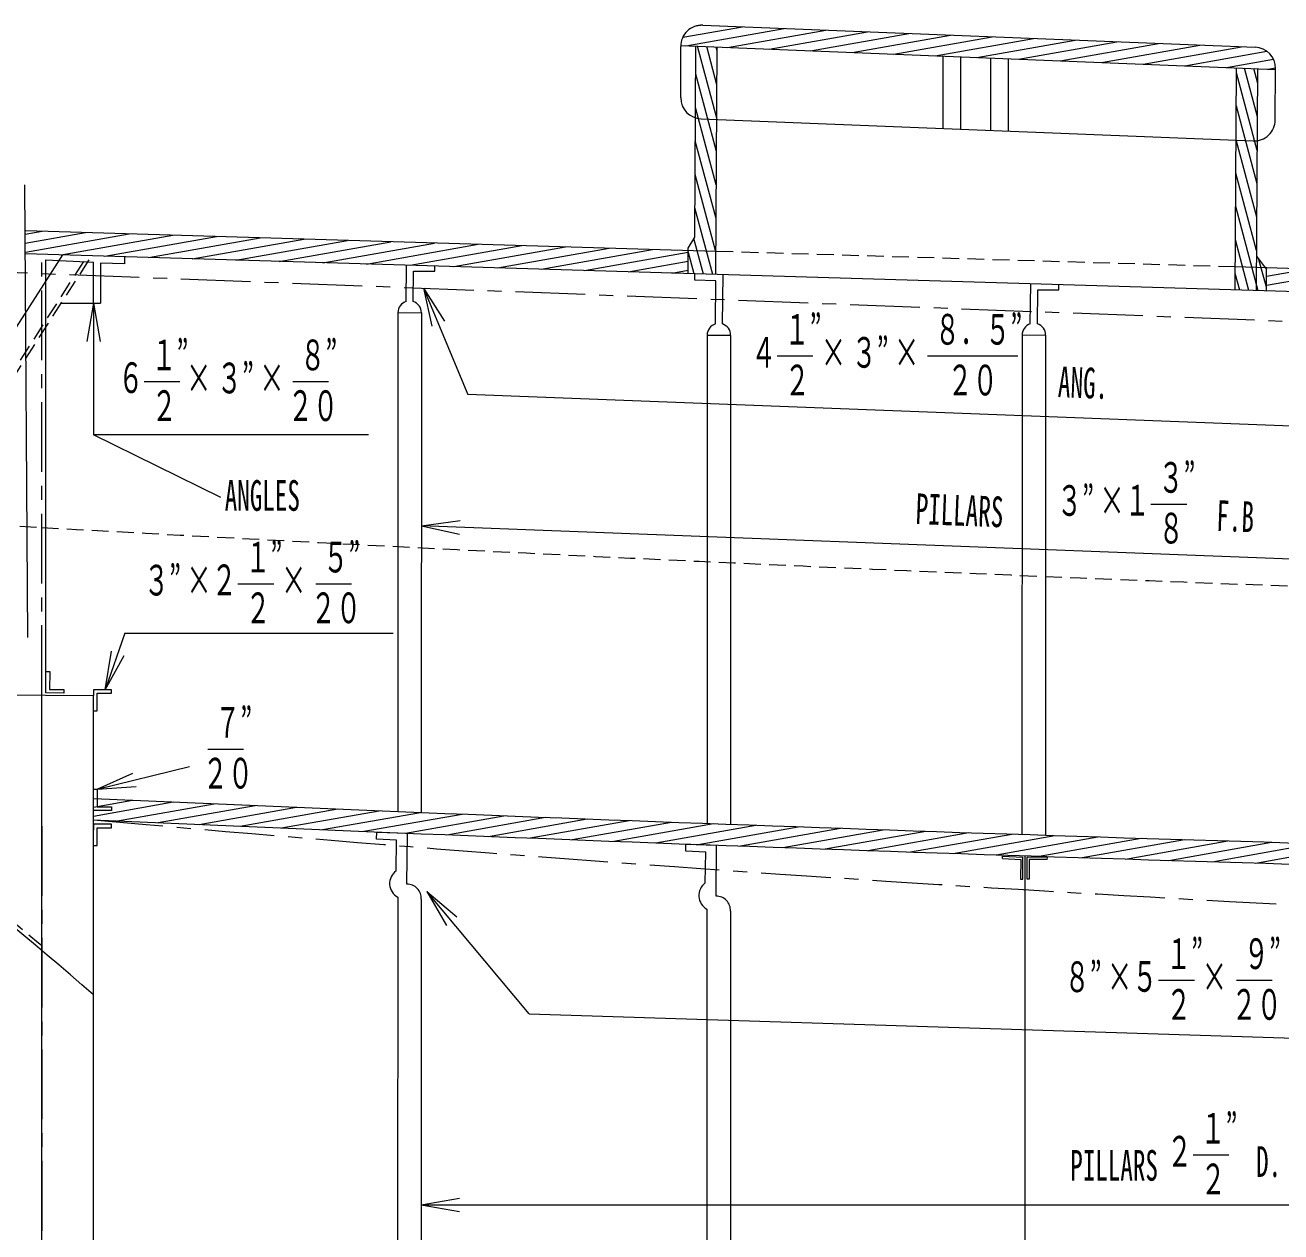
# Model space of a CAD drawing. Units: millimetres, scale not verified. Extents: x -28536 to 28536, y -20184 to 20184.
# Drawn here: x -20279 to -15778, y 4965 to 9289 of the extents above; entities that cross this region are included whole.
import ezdxf
from ezdxf.enums import TextEntityAlignment as Align

# ---------------------------------------------------------------- set-up
doc = ezdxf.new("R2010")
doc.units = ezdxf.units.MM
doc.header["$LTSCALE"] = 50
doc.linetypes.add('CHAIN1', pattern=[8, 5, -1, 1, -1])
doc.linetypes.add('DASHED1', pattern=[1.8, 1.2, -0.6])
for name, color, linetype, lineweight in [('0-0_0', 3, 'Continuous', 18), ('0-1_芯', 4, 'CHAIN1', 18), ('0-2_寸法', 2, 'Continuous', 18)]:
    doc.layers.add(name, color=color, linetype=linetype, lineweight=lineweight)
doc.styles.add('ＭＳ ゴシック', font='')
doc.styles.get('ＭＳ ゴシック').set_extended_font_data('MS Gothic')

msp = doc.modelspace()

# ---------------------------------------------------------------- linework, layer by layer
at = {"layer": '0-0_0'}
for p, q in [((-17921.88, 9245.35), (-17707.26, 9283.2)), ((-17910.71, 9215.08), (-17558.26, 9277.23)), ((-17873.86, 9286.06), (-17858.46, 9288.77)), ((-17849.95, 9288.91), (-15870.38, 9209.64)), ((-17761.71, 9209.11), (-17409.26, 9271.26)), ((-17612.71, 9203.15), (-17260.25, 9265.3)), ((-17463.71, 9197.18), (-17111.25, 9259.33)), ((-17314.7, 9191.21), (-16962.25, 9253.36)), ((-17165.7, 9185.25), (-16813.24, 9247.4)), ((-17016.7, 9179.28), (-16664.24, 9241.43)), ((-16867.7, 9173.32), (-16515.24, 9235.46)), ((-16718.69, 9167.35), (-16366.24, 9229.5)), ((-17929.2, 9215.82), (-15797.25, 9130.45)), ((-17929.2, 9029.17), (-17929.2, 9212.77)), ((-17800.04, 8955.64), (-17869.11, 9213.42)), ((-17799.26, 9075.38), (-17835.89, 9212.08)), ((-17803.71, 8395.55), (-17798.37, 9210.58)), ((-17798.47, 9195.13), (-17802.66, 9210.75)), ((-16569.69, 9161.38), (-16217.23, 9223.53)), ((-16420.69, 9155.42), (-16068.23, 9217.56)), ((-16271.68, 9149.45), (-15919.23, 9211.6)), ((-16122.68, 9143.48), (-15828.84, 9195.29)), ((-16989.51, 9178.19), (-16989.51, 8918.33)), ((-16926.01, 9175.65), (-16926.01, 8915.79)), ((-16818.84, 9171.36), (-16818.84, 8911.5)), ((-16755.34, 9168.82), (-16755.34, 8908.95)), ((-15973.68, 9137.52), (-15805.1, 9167.24)), ((-15824.68, 9131.55), (-15797.28, 9136.38)), ((-17800.83, 8835.89), (-17875.21, 9113.5)), ((-15942.12, 8339.86), (-15936.91, 9136.04)), ((-15862.65, 8840.19), (-15937.03, 9117.8)), ((-15861.86, 8959.94), (-15908.75, 9134.92)), ((-15861.08, 9079.69), (-15875.52, 9133.59)), ((-15865.94, 8337.58), (-15860.73, 9132.99)), ((-15798.43, 8949.45), (-15797.23, 9133)), ((-17801.61, 8716.15), (-17875.99, 8993.75)), ((-15863.43, 8720.45), (-15937.81, 8998.05)), ((-17856.05, 8953.03), (-15877.68, 8873.81)), ((-17802.39, 8596.4), (-17876.78, 8874)), ((-15864.21, 8600.7), (-15938.6, 8878.31)), ((-17803.18, 8476.65), (-17877.56, 8754.26)), ((-15865, 8480.95), (-15939.38, 8758.56)), ((-20268.57, 7095.18), (-20279.33, 8716.73)), ((-17814.4, 8395.87), (-17878.35, 8634.51)), ((-15859.4, 8337.38), (-15940.17, 8638.81)), ((-17803.17, 8478.06), (-20276.44, 8552.05)), ((-20278.16, 8539.72), (-20218.1, 8550.31)), ((-20277.95, 8507.52), (-20061.79, 8545.63)), ((-20277.73, 8475.31), (-19905.47, 8540.95)), ((-20149.27, 8465.73), (-19749.15, 8536.28)), ((-19992.95, 8461.05), (-19592.83, 8531.6)), ((-19836.63, 8456.37), (-19436.51, 8526.92)), ((-19680.31, 8451.7), (-19280.2, 8522.25)), ((-19523.99, 8447.02), (-19123.88, 8517.57)), ((-19367.67, 8442.34), (-18967.56, 8512.89)), ((-19211.36, 8437.67), (-18811.24, 8508.22)), ((-17847.54, 8396.86), (-17881.76, 8524.58)), ((-15892.53, 8338.38), (-15940.95, 8519.07)), ((-21232.53, 6770.04), (-20143.85, 8465.56)), ((-14872.61, 8307.86), (-20277.69, 8469.57)), ((-19055.04, 8432.99), (-18654.92, 8503.54)), ((-18898.72, 8428.31), (-18498.6, 8498.86)), ((-18742.4, 8423.64), (-18342.29, 8494.19)), ((-18586.08, 8418.96), (-18185.97, 8489.51)), ((-18429.76, 8414.28), (-18029.65, 8484.83)), ((-18273.45, 8409.61), (-17902.03, 8475.1)), ((-17880.67, 8397.86), (-17902.02, 8477.52)), ((-20204.62, 6896.39), (-20204.62, 8448.53)), ((-20204.62, 8448.53), (-20033.59, 8439.6)), ((-20033.59, 8292.78), (-20033.59, 8439.6)), ((-19923.11, 8433.55), (-20008.19, 8436.09)), ((-20008.19, 8436.09), (-20008.19, 8292.78)), ((-19922.35, 8458.94), (-19923.11, 8433.55)), ((-18913.22, 8298.91), (-18911.31, 8428.69)), ((-18117.13, 8404.93), (-17902.17, 8442.83)), ((-14881.38, 8390.65), (-15941.58, 8422.36)), ((-15865.13, 8460.95), (-15829.39, 8413.8)), ((-15829.81, 8349.65), (-15856.64, 8449.74)), ((-17960.81, 8400.25), (-17902.31, 8410.57)), ((-17879.01, 8374.65), (-17878.5, 8397.26)), ((-17803.17, 8372.92), (-17879.01, 8374.65)), ((-17804.93, 8218.12), (-17803.17, 8372.92)), ((-17779.53, 8218.13), (-17777.52, 8394.77)), ((-15925.67, 8339.37), (-15941.73, 8399.32)), ((-15829.9, 8336.5), (-15829.39, 8413.8)), ((-15829.77, 8356.9), (-15528.56, 8410.01)), ((-15829.56, 8389.17), (-15684.87, 8414.68)), ((-16676.16, 8218.75), (-16674.06, 8361.76)), ((-16650.75, 8218.76), (-16648.97, 8339.98)), ((-16648.97, 8339.98), (-16573.63, 8339.98)), ((-16573.63, 8339.98), (-16573.63, 8358.75)), ((-20149.01, 8292.78), (-20008.19, 8292.78)), ((-18942.58, 8258.82), (-18943.16, 6471.52)), ((-18942.58, 8258.82), (-18858.43, 8258.24)), ((-18858.43, 8258.24), (-18859, 6468.11)), ((-17834.29, 8178.02), (-17834.87, 6428.56)), ((-17834.29, 8178.02), (-17750.13, 8177.99)), ((-17750.14, 8177.44), (-17750.71, 6425.47)), ((-16705.51, 8180.25), (-16706.09, 6389.23)), ((-16705.51, 8178.65), (-16621.35, 8178.62)), ((-16621.35, 8177.99), (-16621.93, 6386.48)), ((-20751.8, 6892.02), (-20033.59, 6887.11)), ((-20219.03, 1054.79), (-20219.03, 6888.38)), ((-20033.59, 6907.76), (-20033.73, 6887.11)), ((-20033.59, 3870.74), (-20033.59, 6887.11)), ((-20033.59, 6487.26), (-19894.22, 6511.83)), ((-20033.59, 6455.02), (-19747.76, 6505.42)), ((-19947.72, 6437.92), (-19600.96, 6499.06)), ((-19801.37, 6431.48), (-19453.81, 6492.77)), ((-19654.69, 6425.11), (-19306.31, 6486.54)), ((-19507.66, 6418.79), (-19158.46, 6480.37)), ((-19360.28, 6412.54), (-19010.25, 6474.26)), ((-19212.55, 6406.35), (-18861.69, 6468.21)), ((-19064.47, 6400.22), (-18712.78, 6462.23)), ((-18916.03, 6394.15), (-18563.5, 6456.32)), ((-18767.24, 6388.15), (-18413.85, 6450.46)), ((-18618.08, 6382.21), (-18263.84, 6444.67)), ((-18468.57, 6376.33), (-18113.46, 6438.95)), ((-18910.81, 6210.8), (-18908.64, 6393.92)), ((-18318.68, 6370.52), (-17962.71, 6433.29)), ((-18168.43, 6364.78), (-17811.58, 6427.7)), ((-18017.81, 6359.1), (-17660.08, 6422.17)), ((-17866.81, 6353.48), (-17508.19, 6416.72)), ((-17715.44, 6347.93), (-17355.92, 6411.32)), ((-17563.68, 6342.45), (-17203.27, 6406)), ((-17411.55, 6337.04), (-17050.22, 6400.75)), ((-17259.03, 6331.69), (-16896.79, 6395.56)), ((-17802.52, 6167.94), (-17800.35, 6351.05)), ((-17106.12, 6326.41), (-16742.96, 6390.45)), ((-16952.82, 6321.2), (-16588.73, 6385.4)), ((-16799.13, 6316.06), (-16434.1, 6380.43)), ((-16645.03, 6310.99), (-16279.06, 6375.53)), ((-16490.54, 6306), (-16123.62, 6370.69)), ((-16335.65, 6301.07), (-15967.76, 6365.94)), ((-16180.35, 6296.21), (-15811.5, 6361.25)), ((-16024.64, 6291.43), (-15654.81, 6356.64)), ((-15868.52, 6286.72), (-15497.71, 6352.1)), ((-16775.65, 6303.2), (-16776.21, 6310.8)), ((-16776.21, 6310.8), (-16703.11, 6307.47)), ((-16703.26, 6229.03), (-16703.11, 6307.47)), ((-16695.33, 6312.64), (-16695.52, 900.31)), ((-16687.4, 6229.03), (-16687.55, 6307.47)), ((-16614.73, 6306.99), (-16687.55, 6307.47)), ((-16615.29, 6299.39), (-16614.73, 6306.99)), ((-16710.86, 6228.47), (-16703.26, 6229.03)), ((-16679.8, 6228.47), (-16687.4, 6229.03)), ((-18943.26, 6163.99), (-18943.87, 4318.27)), ((-18859.1, 6157.22), (-18859.71, 4314.03)), ((-17834.97, 6121.12), (-17835.61, 4172.94)), ((-17750.81, 6114.35), (-17751.44, 4226.55))]:
    msp.add_line(p, q, dxfattribs=at)
at = {"layer": '0-0_0', "color": 1, "linetype": 'DASHED1'}
for p, q in [((-21170.62, 6725.43), (-20054.88, 8462.9)), ((-20519.65, 7715.62), (-20040.05, 8462.46)), ((-15941.58, 8422.36), (-17803.17, 8478.06))]:
    msp.add_line(p, q, dxfattribs=at)
at = {"layer": '0-0_0'}
for points in [[(-17902.36, 8398.5), (-17901.96, 8490.31), (-17879.03, 8529.2), (-17874.55, 9213.63)], [(-18887.82, 8298.93), (-18886.23, 8406.91), (-18810.88, 8406.91), (-18810.88, 8425.69)], [(-20033.59, 6831.56), (-20020.12, 6831.56), (-20020.12, 6895.06), (-19969.32, 6895.06), (-19969.32, 6907.76), (-20033.59, 6907.76)], [(-20033.59, 6551.41), (-20020.12, 6551.41), (-20020.12, 6487.91), (-19969.32, 6487.91), (-19969.32, 6475.21), (-20033.59, 6475.21)], [(-20033.59, 6349.75), (-20020.12, 6349.75), (-20020.12, 6413.25), (-19969.32, 6413.25), (-19969.32, 6425.95), (-20033.59, 6425.95), (-20033.73, 6405.3)], [(-18949.27, 6258.15), (-18947.75, 6368.84), (-19019.4, 6372.26), (-19018.7, 6397.65), (-18908.64, 6393.92)], [(-17840.98, 6215.28), (-17839.46, 6325.97), (-17911.11, 6329.39), (-17910.41, 6354.78), (-17800.35, 6351.05)], [(-16775.65, 6303.2), (-16710.15, 6299.31), (-16710.86, 6228.47)], [(-16615.29, 6299.39), (-16680.51, 6299.31), (-16679.8, 6228.47)]]:
    msp.add_lwpolyline(points, dxfattribs=at)
msp.add_lwpolyline([(-20190.12, 6972.4), (-20190.98, 6908.91), (-20140.19, 6908.21), (-20140.36, 6895.51), (-20204.62, 6896.39), (-20204.1, 6972.59)], close=True, dxfattribs=at)
for centre, radius, start, end in [((-17853, 9212.77), 76.2, 87.7069, 180), ((-15873.43, 9133.5), 76.2, 359.62487, 87.7069), ((-17853, 9029.17), 76.2, 180, 267.7069), ((-15874.63, 8949.95), 76.2, 267.7069, 359.62487), ((-18900.5, 8258.8), 42.08, 107.59926, 179.98104), ((-18900.5, 8258.8), 42.08, 359.22859, 72.46374), ((-17792.21, 8178.01), 42.08, 107.59926, 179.98104), ((-17792.21, 8178.01), 42.08, 359.22859, 72.46374), ((-16663.43, 8178.64), 42.08, 107.59926, 179.98104), ((-16663.43, 8178.64), 42.08, 359.22859, 72.46374), ((-30032.27, -5706.62), 15255, 49.04726, 62.15719), ((-7344.03, 291365.04), 285129.55, 267.44945, 268.52912), ((-7344.03, 291365.04), 285205.75, 267.44945, 268.53114), ((-18916.52, 6212.97), 55.8, 125.93654, 241.37181), ((-18909.78, 6160.06), 50.75, 356.78498, 91.17219), ((-17808.23, 6170.1), 55.8, 125.93654, 241.37182), ((-17801.49, 6117.2), 50.75, 356.78499, 91.17219)]:
    msp.add_arc(centre, radius, start, end, dxfattribs=at)
at = {"layer": '0-0_0', "color": 1, "linetype": 'DASHED1'}
for centre, radius, start, end in [((-30032.27, -5706.62), 15267.7, 50.0032, 62.15121), ((-16944.64, 62399.04), 55007.35, 263.97421, 266.58737), ((-7067.11, 240012.36), 232894.78, 266.7627, 270.67319)]:
    msp.add_arc(centre, radius, start, end, dxfattribs=at)
at = {"layer": '0-1_芯'}
for p, q in [((-20219.03, 6888.38), (-20219.03, 8467.81)), ((-20519.65, 8410.48), (-11695.17, 8072.69)), ((-20218.82, 6419.03), (-20218.82, -10113.65))]:
    msp.add_line(p, q, dxfattribs=at)
msp.add_arc((-9907.39, 118940.8), 112953.89, 264.85659, 267.93861, dxfattribs=at)
at = {"layer": '0-2_寸法'}
for p, q in [((-18850.95, 8346.61), (-18775.65, 8228.58)), ((-18850.95, 8346.61), (-18820.56, 8209.95)), ((-18850.95, 8346.61), (-18692.6, 7964.98)), ((-20033.59, 8292.78), (-20057.9, 8154.9)), ((-20033.59, 8292.78), (-20033.59, 7821.47)), ((-20033.59, 8292.78), (-20009.28, 8154.9)), ((-17583.79, 8103.49), (-17455.55, 8103.49)), ((-17044.51, 8103.49), (-16720.77, 8103.49)), ((-19852.57, 8011.71), (-19724.33, 8011.71)), ((-19319.39, 8011.71), (-19191.15, 8011.71)), ((-12558.58, 7730.17), (-18692.6, 7964.98)), ((-19047.94, 7821.47), (-20033.59, 7821.47)), ((-19577.31, 7596.86), (-20033.59, 7821.47)), ((-16243.84, 7572.88), (-16115.6, 7572.88)), ((-18858.67, 7495.03), (-18721.83, 7465.46)), ((-19516.05, 7287.34), (-19387.81, 7287.34)), ((-19237.04, 7287.34), (-19108.8, 7287.34)), ((-19921.75, 7110.12), (-19991.39, 6907.76)), ((-19921.75, 7110.12), (-18959.48, 7109.81)), ((-19991.39, 6907.76), (-19969.51, 7046.04)), ((-19991.39, 6907.76), (-19923.54, 7030.22)), ((-19624.33, 6694.94), (-19496.09, 6694.94)), ((-20020.12, 6551.41), (-19689.17, 6633.1)), ((-20020.12, 6551.41), (-19892.1, 6608.05)), ((-20020.12, 6551.41), (-19880.44, 6560.85)), ((-18471.94, 5745.83), (-18838.92, 6184.17)), ((-18838.92, 6184.17), (-18731.78, 6094.06)), ((-18838.92, 6184.17), (-18769.06, 6062.85)), ((-16216.55, 5866.33), (-16088.31, 5866.33)), ((-15937.54, 5866.33), (-15809.3, 5866.33)), ((-16093.12, 5240.77), (-15964.88, 5240.77)), ((-18859.47, 5062.01), (-18721.59, 5086.32)), ((-18859.47, 5062.01), (-18721.59, 5037.7))]:
    msp.add_line(p, q, dxfattribs=at)
for points in [[(-12249.77, 7242.04), (-18858.67, 7495.03), (-18719.97, 7514.05)], [(-18471.94, 5745.83), (-13775.19, 5596.88), (-13377.66, 6007.73)], [(-18859.47, 5062.01), (-13359.82, 5062.01), (-13497.69, 5037.7)]]:
    msp.add_lwpolyline(points, dxfattribs=at)

# ---------------------------------------------------------------- texts
at = {"layer": '0-2_寸法', "style": 'ＭＳ ゴシック', "width": 0.6}
for s, p in [('１”', (-17557.21, 8110.96)), ('８．５”', (-17017.93, 8110.96)), ('１”', (-19825.99, 8019.18)), ('８”', (-19292.81, 8019.18)), ('４', (-17676.98, 8028.41)), ('×', (-17426.52, 8028.08)), ('３”', (-17316.69, 8028.29)), ('×', (-17164.31, 8028.29)), ('６', (-19945.11, 7937.76)), ('×', (-19701.4, 7936.31)), ('３”', (-19591.57, 7936.51)), ('×', (-19439.19, 7936.51)), ('２', (-17556.4, 7929.15)), ('２０', (-16972.96, 7929.15)), ('２', (-19825.18, 7837.38)), ('２０', (-19336.98, 7837.38)), ('３”', (-16217.26, 7580.34)), ('ANGLES  ', (-19563.32, 7515.61)), ('３”', (-16580.64, 7497.67)), ('×', (-16428.26, 7497.67)), ('１', (-16338.08, 7498.84)), ('８', (-16216.45, 7398.54)), ('１”', (-19489.47, 7294.81)), ('５”', (-19210.46, 7294.81)), ('３”', (-19852.85, 7212.14)), ('×', (-19700.47, 7212.14)), ('２', (-19610.29, 7213.31)), ('×', (-19360.82, 7211.94)), ('２', (-19488.66, 7113.01)), ('２０', (-19254.63, 7113.01)), ('７”', (-19597.76, 6702.41)), ('２０', (-19641.93, 6520.61)), ('１”', (-16189.97, 5873.79)), ('９”', (-15910.96, 5873.79)), ('８”', (-16553.35, 5791.12)), ('×', (-16400.97, 5791.12)), ('５', (-16310.79, 5792.29)), ('×', (-16061.32, 5790.92)), ('２', (-16189.16, 5691.99)), ('２０', (-15955.13, 5691.99)), ('１”', (-16066.54, 5248.24)), ('２', (-16186.31, 5165.69)), ('D.', (-15867.2, 5129.02)), ('PILLARS', (-16533.1, 5115.37)), ('２', (-16065.73, 5066.44))]:
    msp.add_text(s, height=110, dxfattribs=at).set_placement(p, align=Align.BOTTOM_LEFT)
for s, p in [('   ANG.', (-16714.36, 7928.35)), ('PILLARS', (-17090.22, 7468.45)), ('F.B', (-16012.22, 7443.89))]:
    msp.add_text(s, height=110, rotation=357.808, dxfattribs=at).set_placement(p, align=Align.BOTTOM_LEFT)

doc.saveas('drawing.dxf')
